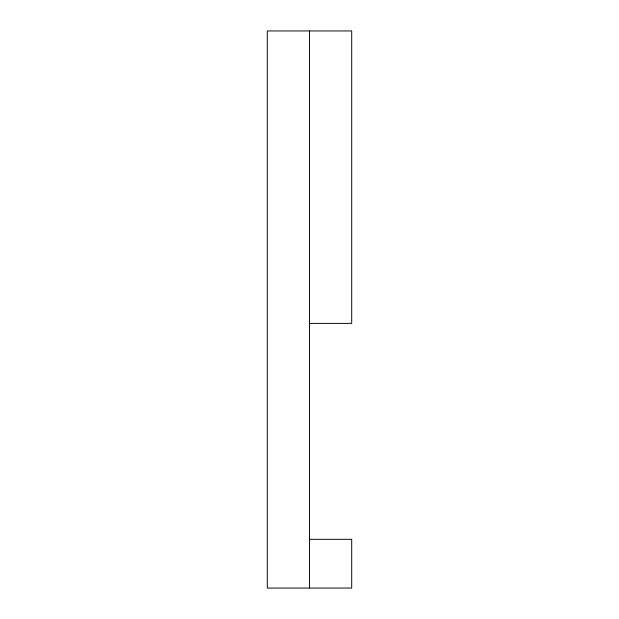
<?xml version="1.0" encoding="UTF-8"?>
<svg xmlns="http://www.w3.org/2000/svg" width="619" height="619" viewBox="0 0 619 619"><rect width="100%" height="100%" fill="white"/><g stroke="black" fill="none" stroke-linecap="round" stroke-linejoin="round"><path stroke-width="0.93" d="M309.5 323.389L351.708 323.389L351.708 30.95L267.292 30.95L267.292 588.05L351.708 588.05L351.708 539.311L309.5 539.311M309.5 30.95L309.5 588.05"/></g></svg>
